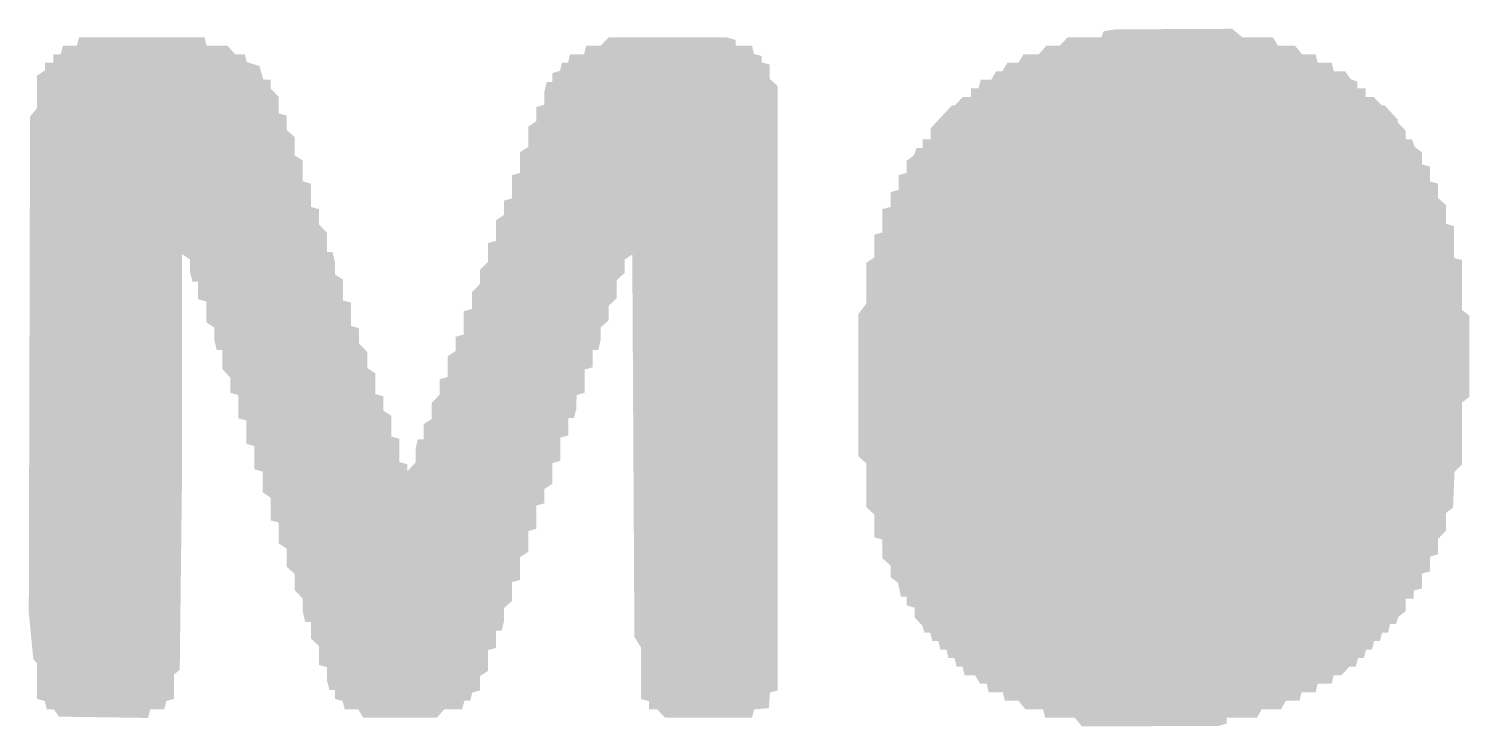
# Model space of a CAD drawing. Header units: millimetres. Extents: x -7.1 to 6.9, y -1.9 to 4.1.
# Drawn here: x -0.822 to 3.481, y 2.058 to 4.143 of the extents above; entities that cross this region are included whole.
import ezdxf

# ---------------------------------------------------------------- set-up
doc = ezdxf.new("R2010")
doc.units = ezdxf.units.MM
doc.header["$MEASUREMENT"] = 0
doc.layers.add('Top-Silkscreen-Layer', color=7, linetype='Continuous', true_color=0xffcc00)

msp = doc.modelspace()

# ---------------------------------------------------------------- hatches: boundary and pattern name
at = {"layer": 'Top-Silkscreen-Layer'}
for points in [[(2.4059, 4.1384), (2.389, 4.1357), (2.3857, 4.1267), (2.3824, 4.1176), (2.3319, 4.1176), (2.2815, 4.1176), (2.2694, 4.1049), (2.2574, 4.0922), (2.2373, 4.0922), (2.2172, 4.0922), (2.2063, 4.0795), (2.1954, 4.0667), (2.1723, 4.0667), (2.1493, 4.0667), (2.1418, 4.054), (2.1343, 4.0413), (2.1177, 4.0413), (2.1012, 4.0413), (2.0937, 4.0286), (2.0861, 4.0159), (2.077, 4.0159), (2.0679, 4.0159), (2.0604, 4.0032), (2.0529, 3.9905), (2.0373, 3.9905), (2.0218, 3.9905), (2.0186, 3.9778), (2.0155, 3.965), (2.0041, 3.965), (1.9928, 3.965), (1.9928, 3.9523), (1.9928, 3.9396), (1.9808, 3.9396), (1.9688, 3.9396), (1.9567, 3.9269), (1.9447, 3.9142), (1.9402, 3.9141), (1.9357, 3.9139), (1.9041, 3.88), (1.8725, 3.846), (1.8725, 3.8293), (1.8725, 3.8125), (1.8605, 3.8125), (1.8485, 3.8125), (1.8485, 3.7998), (1.8485, 3.7871), (1.8393, 3.7871), (1.8301, 3.7871), (1.8261, 3.776), (1.8222, 3.7648), (1.8113, 3.7565), (1.8004, 3.7482), (1.8004, 3.7303), (1.8004, 3.7123), (1.7883, 3.709), (1.7763, 3.7056), (1.7763, 3.6835), (1.7763, 3.6614), (1.7643, 3.6581), (1.7523, 3.6548), (1.7523, 3.6327), (1.7523, 3.6106), (1.7402, 3.6073), (1.7282, 3.604), (1.7282, 3.5691), (1.7282, 3.5343), (1.7162, 3.531), (1.7042, 3.5277), (1.7042, 3.4937), (1.7042, 3.4596), (1.6921, 3.4517), (1.6801, 3.4438), (1.6801, 3.3828), (1.6801, 3.3219), (1.6681, 3.3058), (1.656, 3.2896), (1.656, 3.0775), (1.656, 2.8654), (1.6681, 2.8545), (1.6801, 2.8436), (1.6801, 2.7782), (1.6801, 2.7128), (1.6921, 2.7019), (1.7042, 2.691), (1.7042, 2.6569), (1.7042, 2.6228), (1.7162, 2.6194), (1.7282, 2.6161), (1.7282, 2.5882), (1.7282, 2.5603), (1.7402, 2.5494), (1.7523, 2.5385), (1.7523, 2.5212), (1.7523, 2.5039), (1.7635, 2.4956), (1.7747, 2.4873), (1.779, 2.4667), (1.7833, 2.446), (1.7918, 2.446), (1.8004, 2.446), (1.8004, 2.4327), (1.8004, 2.4194), (1.8124, 2.4161), (1.8244, 2.4127), (1.8244, 2.3978), (1.8244, 2.3829), (1.8355, 2.3716), (1.8466, 2.3602), (1.8503, 2.3491), (1.8541, 2.3379), (1.8626, 2.3379), (1.8711, 2.3379), (1.8743, 2.3252), (1.8774, 2.3125), (1.8863, 2.3125), (1.8952, 2.3125), (1.8983, 2.2998), (1.9015, 2.2871), (1.9104, 2.2871), (1.9192, 2.2871), (1.9224, 2.2744), (1.9255, 2.2617), (1.9344, 2.2617), (1.9433, 2.2617), (1.9464, 2.249), (1.9496, 2.2362), (1.9585, 2.2362), (1.9674, 2.2362), (1.9705, 2.2235), (1.9736, 2.2108), (1.9892, 2.2108), (2.0047, 2.2108), (2.0123, 2.1981), (2.0198, 2.1854), (2.0296, 2.1854), (2.0395, 2.1854), (2.0427, 2.1727), (2.0458, 2.16), (2.0667, 2.16), (2.0876, 2.16), (2.0908, 2.1473), (2.0939, 2.1346), (2.1142, 2.1346), (2.1345, 2.1346), (2.1448, 2.1218), (2.1551, 2.1091), (2.1815, 2.1091), (2.2079, 2.1091), (2.2111, 2.0964), (2.2142, 2.0837), (2.2585, 2.0837), (2.3029, 2.0837), (2.3132, 2.071), (2.3235, 2.0583), (2.5265, 2.0584), (2.7295, 2.0585), (2.743, 2.0623), (2.7566, 2.0661), (2.7566, 2.0749), (2.7566, 2.0837), (2.8016, 2.0837), (2.8467, 2.0837), (2.8542, 2.0964), (2.8617, 2.1091), (2.8903, 2.1091), (2.9188, 2.1091), (2.9263, 2.1218), (2.9339, 2.1346), (2.954, 2.1346), (2.9742, 2.1346), (2.9773, 2.1473), (2.9805, 2.16), (3.0014, 2.16), (3.0223, 2.16), (3.0254, 2.1727), (3.0286, 2.1854), (3.0495, 2.1854), (3.0704, 2.1854), (3.0735, 2.1981), (3.0767, 2.2108), (3.088, 2.2108), (3.0993, 2.2108), (3.1114, 2.2235), (3.1234, 2.2362), (3.133, 2.2362), (3.1426, 2.2362), (3.1457, 2.249), (3.1489, 2.2617), (3.1577, 2.2617), (3.1666, 2.2617), (3.1698, 2.2744), (3.1729, 2.2871), (3.1818, 2.2871), (3.1907, 2.2871), (3.1938, 2.2998), (3.197, 2.3125), (3.2059, 2.3125), (3.2147, 2.3125), (3.2179, 2.3252), (3.221, 2.3379), (3.2299, 2.3379), (3.2388, 2.3379), (3.2419, 2.3507), (3.2451, 2.3634), (3.2536, 2.3634), (3.2621, 2.3634), (3.266, 2.3745), (3.2699, 2.3856), (3.2809, 2.3939), (3.2918, 2.4022), (3.2918, 2.4209), (3.2918, 2.4396), (3.3038, 2.4396), (3.3158, 2.4396), (3.3158, 2.4516), (3.3158, 2.4636), (3.3279, 2.4669), (3.3399, 2.4702), (3.3399, 2.4923), (3.3399, 2.5144), (3.3519, 2.5177), (3.364, 2.5211), (3.364, 2.5432), (3.364, 2.5653), (3.376, 2.5686), (3.388, 2.5719), (3.388, 2.5948), (3.388, 2.6176), (3.4, 2.6303), (3.4121, 2.643), (3.4121, 2.6693), (3.4121, 2.6956), (3.4225, 2.7037), (3.433, 2.7118), (3.4352, 2.7648), (3.4374, 2.8178), (3.4488, 2.8292), (3.4602, 2.8406), (3.4602, 2.9334), (3.4602, 3.0262), (3.4707, 3.0343), (3.4812, 3.0424), (3.4812, 3.1642), (3.4812, 3.286), (3.4707, 3.2941), (3.4602, 3.3023), (3.4602, 3.3768), (3.4602, 3.4514), (3.4481, 3.4547), (3.4361, 3.4581), (3.4361, 3.5056), (3.4361, 3.5531), (3.4241, 3.5564), (3.4121, 3.5598), (3.4121, 3.5877), (3.4121, 3.6156), (3.4, 3.6265), (3.388, 3.6374), (3.388, 3.6588), (3.388, 3.6802), (3.376, 3.6835), (3.364, 3.6869), (3.364, 3.709), (3.364, 3.7311), (3.3519, 3.7344), (3.3399, 3.7377), (3.3399, 3.7557), (3.3399, 3.7736), (3.329, 3.782), (3.3181, 3.7903), (3.3141, 3.8014), (3.3102, 3.8125), (3.301, 3.8125), (3.2918, 3.8125), (3.2918, 3.8252), (3.2918, 3.8379), (3.2798, 3.8506), (3.2677, 3.8634), (3.2677, 3.8674), (3.2677, 3.8715), (3.2482, 3.8928), (3.2286, 3.9141), (3.2241, 3.9141), (3.2196, 3.9142), (3.2076, 3.9269), (3.1956, 3.9396), (3.1835, 3.9396), (3.1715, 3.9396), (3.1715, 3.9523), (3.1715, 3.965), (3.1595, 3.965), (3.1475, 3.965), (3.1475, 3.9748), (3.1475, 3.9845), (3.1369, 3.9887), (3.1264, 3.9928), (3.1186, 4.0044), (3.1107, 4.0159), (3.0937, 4.0159), (3.0767, 4.0159), (3.0735, 4.0286), (3.0704, 4.0413), (3.0495, 4.0413), (3.0286, 4.0413), (3.0254, 4.054), (3.0223, 4.0667), (3.002, 4.0667), (2.9817, 4.0667), (2.9714, 4.0795), (2.9611, 4.0922), (2.9355, 4.0922), (2.9098, 4.0922), (2.9023, 4.1049), (2.8948, 4.1176), (2.8492, 4.1176), (2.8036, 4.1176), (2.7883, 4.1303), (2.773, 4.143), (2.5979, 4.1421), (2.4228, 4.1411)], [(-0.6756, 4.1049), (-0.6787, 4.0922), (-0.6996, 4.0922), (-0.7205, 4.0922), (-0.7237, 4.0795), (-0.7268, 4.0667), (-0.7381, 4.0667), (-0.7495, 4.0667), (-0.7495, 4.054), (-0.7495, 4.0413), (-0.7615, 4.0413), (-0.7735, 4.0413), (-0.7735, 4.0301), (-0.7735, 4.019), (-0.7855, 4.011), (-0.7976, 4.0031), (-0.7976, 3.9544), (-0.7976, 3.9057), (-0.8081, 3.8934), (-0.8186, 3.8811), (-0.8205, 3.1397), (-0.8224, 2.3983), (-0.8156, 2.3284), (-0.8089, 2.2585), (-0.8033, 2.2525), (-0.7976, 2.2464), (-0.7976, 2.1931), (-0.7976, 2.1397), (-0.7861, 2.1366), (-0.7746, 2.1334), (-0.7716, 2.1213), (-0.7686, 2.1091), (-0.7582, 2.1091), (-0.7478, 2.1091), (-0.7401, 2.098), (-0.7324, 2.0869), (-0.5991, 2.085), (-0.4659, 2.083), (-0.4626, 2.0961), (-0.4594, 2.1091), (-0.4385, 2.1091), (-0.4176, 2.1091), (-0.4146, 2.1213), (-0.4116, 2.1334), (-0.4001, 2.1366), (-0.3886, 2.1397), (-0.3886, 2.1762), (-0.3886, 2.2126), (-0.38, 2.2197), (-0.3714, 2.2267), (-0.3682, 2.5), (-0.365, 2.7733), (-0.3648, 3.1214), (-0.3646, 3.4694), (-0.3526, 3.4615), (-0.3405, 3.4535), (-0.3404, 3.4344), (-0.3404, 3.4153), (-0.3367, 3.401), (-0.3331, 3.3867), (-0.3248, 3.3867), (-0.3165, 3.3867), (-0.3165, 3.3606), (-0.3165, 3.3346), (-0.3044, 3.3313), (-0.2924, 3.328), (-0.2924, 3.297), (-0.2924, 3.266), (-0.2804, 3.2581), (-0.2684, 3.2501), (-0.2683, 3.231), (-0.2682, 3.2119), (-0.2646, 3.1976), (-0.2609, 3.1833), (-0.2526, 3.1833), (-0.2443, 3.1833), (-0.2443, 3.1547), (-0.2443, 3.1261), (-0.2323, 3.1134), (-0.2202, 3.1006), (-0.2202, 3.0778), (-0.2202, 3.055), (-0.2082, 3.0516), (-0.1962, 3.0483), (-0.1962, 3.0135), (-0.1962, 2.9787), (-0.1842, 2.9754), (-0.1721, 2.972), (-0.1721, 2.9372), (-0.1721, 2.9024), (-0.1601, 2.8991), (-0.1481, 2.8958), (-0.1481, 2.861), (-0.1481, 2.8262), (-0.1361, 2.8228), (-0.124, 2.8195), (-0.124, 2.7885), (-0.124, 2.7575), (-0.112, 2.7496), (-0.1, 2.7417), (-0.1, 2.7076), (-0.1, 2.6736), (-0.0879, 2.6703), (-0.0759, 2.667), (-0.0759, 2.636), (-0.0759, 2.605), (-0.0639, 2.5971), (-0.0519, 2.5891), (-0.0519, 2.562), (-0.0519, 2.5349), (-0.0398, 2.524), (-0.0278, 2.5131), (-0.0278, 2.4891), (-0.0278, 2.4651), (-0.0158, 2.4523), (-0.0038, 2.4396), (-0.0037, 2.419), (-0.0036, 2.3983), (0, 2.384), (0.0037, 2.3697), (0.012, 2.3697), (0.0203, 2.3697), (0.0203, 2.3453), (0.0203, 2.3208), (0.0323, 2.3093), (0.0444, 2.2978), (0.0444, 2.2696), (0.0444, 2.2414), (0.0564, 2.2381), (0.0684, 2.2348), (0.0685, 2.2149), (0.0686, 2.1949), (0.0722, 2.1806), (0.0758, 2.1663), (0.0841, 2.1663), (0.0925, 2.1663), (0.0925, 2.153), (0.0925, 2.1397), (0.1039, 2.1366), (0.1154, 2.1334), (0.1184, 2.1213), (0.1214, 2.1091), (0.1416, 2.1091), (0.1617, 2.1091), (0.1693, 2.0964), (0.1768, 2.0837), (0.287, 2.0837), (0.3973, 2.0837), (0.4082, 2.0964), (0.4191, 2.1091), (0.4458, 2.1091), (0.4725, 2.1091), (0.4756, 2.1218), (0.4788, 2.1346), (0.4876, 2.1346), (0.4965, 2.1346), (0.4995, 2.1467), (0.5025, 2.1588), (0.514, 2.162), (0.5255, 2.1651), (0.5255, 2.1865), (0.5255, 2.2078), (0.5375, 2.2157), (0.5495, 2.2236), (0.5495, 2.2546), (0.5495, 2.2856), (0.5615, 2.2889), (0.5736, 2.2923), (0.5736, 2.3183), (0.5736, 2.3443), (0.5819, 2.3443), (0.5902, 2.3443), (0.5938, 2.3586), (0.5975, 2.3729), (0.5975, 2.3921), (0.5976, 2.4114), (0.6097, 2.4223), (0.6217, 2.4332), (0.6217, 2.4611), (0.6217, 2.489), (0.6337, 2.4923), (0.6457, 2.4957), (0.6457, 2.5297), (0.6457, 2.5637), (0.6578, 2.5716), (0.6698, 2.5796), (0.6698, 2.6106), (0.6698, 2.6415), (0.6818, 2.6449), (0.6938, 2.6482), (0.6938, 2.683), (0.6938, 2.7178), (0.7059, 2.7211), (0.7179, 2.7245), (0.7179, 2.7458), (0.7179, 2.7671), (0.7299, 2.775), (0.742, 2.783), (0.742, 2.8139), (0.742, 2.8449), (0.754, 2.8483), (0.766, 2.8516), (0.766, 2.8864), (0.766, 2.9212), (0.778, 2.9245), (0.7901, 2.9278), (0.7901, 2.9539), (0.7901, 2.9799), (0.7984, 2.9799), (0.8067, 2.9799), (0.8103, 2.9942), (0.814, 3.0085), (0.814, 3.0284), (0.8141, 3.0483), (0.8261, 3.0516), (0.8382, 3.055), (0.8382, 3.0898), (0.8382, 3.1246), (0.8502, 3.1279), (0.8622, 3.1312), (0.8622, 3.1573), (0.8622, 3.1833), (0.8705, 3.1833), (0.8789, 3.1833), (0.8825, 3.1976), (0.8861, 3.2119), (0.8862, 3.2311), (0.8863, 3.2504), (0.8983, 3.2612), (0.9103, 3.2721), (0.9103, 3.2935), (0.9103, 3.3148), (0.9224, 3.3263), (0.9344, 3.3378), (0.9344, 3.3644), (0.9344, 3.391), (0.9464, 3.4026), (0.9584, 3.4141), (0.9584, 3.4338), (0.9584, 3.4535), (0.9696, 3.4609), (0.9807, 3.4682), (0.9839, 2.8968), (0.9871, 2.3254), (0.9968, 2.3096), (1.0066, 2.2939), (1.0066, 2.2168), (1.0066, 2.1397), (1.0186, 2.1364), (1.0306, 2.1331), (1.0306, 2.1211), (1.0306, 2.1091), (1.0426, 2.1091), (1.0547, 2.1091), (1.0667, 2.0964), (1.0787, 2.0837), (1.2086, 2.0837), (1.3384, 2.0837), (1.3415, 2.0961), (1.3446, 2.1084), (1.3665, 2.1104), (1.3884, 2.1123), (1.3903, 2.1355), (1.3921, 2.1587), (1.4038, 2.1619), (1.4155, 2.1651), (1.4155, 3.0683), (1.4155, 3.9715), (1.4035, 3.9824), (1.3914, 3.9933), (1.3914, 4.0147), (1.3914, 4.0361), (1.3794, 4.0395), (1.3674, 4.0428), (1.3674, 4.0522), (1.3674, 4.0616), (1.3559, 4.0647), (1.3444, 4.0679), (1.3414, 4.08), (1.3384, 4.0922), (1.3138, 4.0922), (1.2892, 4.0922), (1.2892, 4.101), (1.2892, 4.1097), (1.2757, 4.1136), (1.2621, 4.1174), (1.0862, 4.1175), (0.9103, 4.1176), (0.8983, 4.1049), (0.8863, 4.0922), (0.8647, 4.0922), (0.8431, 4.0922), (0.8399, 4.0795), (0.8368, 4.0667), (0.8159, 4.0667), (0.795, 4.0667), (0.7918, 4.054), (0.7887, 4.0413), (0.7798, 4.0413), (0.7709, 4.0413), (0.7679, 4.0292), (0.7649, 4.0171), (0.7534, 4.0139), (0.742, 4.0107), (0.742, 3.9974), (0.742, 3.9841), (0.7336, 3.9841), (0.7253, 3.9841), (0.7217, 3.9698), (0.7181, 3.9555), (0.718, 3.9356), (0.7179, 3.9157), (0.7059, 3.9124), (0.6938, 3.909), (0.6938, 3.8877), (0.6938, 3.8664), (0.6818, 3.8585), (0.6698, 3.8505), (0.6698, 3.8203), (0.6698, 3.7901), (0.6578, 3.7822), (0.6457, 3.7743), (0.6457, 3.7433), (0.6457, 3.7123), (0.6337, 3.709), (0.6217, 3.7056), (0.6217, 3.6708), (0.6217, 3.636), (0.6097, 3.6327), (0.5976, 3.6294), (0.5976, 3.6081), (0.5976, 3.5868), (0.5856, 3.5788), (0.5736, 3.5709), (0.5736, 3.5399), (0.5736, 3.5089), (0.5615, 3.5056), (0.5495, 3.5023), (0.5495, 3.474), (0.5495, 3.4458), (0.5375, 3.4343), (0.5255, 3.4228), (0.5255, 3.4016), (0.5255, 3.3803), (0.5134, 3.3676), (0.5014, 3.3549), (0.5014, 3.3302), (0.5014, 3.3055), (0.4894, 3.3022), (0.4773, 3.2989), (0.4773, 3.2641), (0.4773, 3.2292), (0.4653, 3.2259), (0.4533, 3.2226), (0.4533, 3.2013), (0.4533, 3.18), (0.4413, 3.172), (0.4292, 3.1641), (0.4292, 3.1331), (0.4292, 3.1021), (0.4172, 3.0988), (0.4052, 3.0955), (0.4052, 3.0726), (0.4052, 3.0498), (0.3932, 3.0371), (0.3811, 3.0244), (0.3811, 3.0005), (0.3811, 2.9766), (0.3691, 2.9686), (0.3571, 2.9607), (0.3571, 2.9385), (0.3571, 2.9163), (0.3488, 2.9163), (0.3404, 2.9163), (0.3368, 2.902), (0.3332, 2.8877), (0.3331, 2.8671), (0.333, 2.8464), (0.321, 2.8337), (0.309, 2.821), (0.309, 2.8311), (0.309, 2.8412), (0.2969, 2.8446), (0.2849, 2.8479), (0.2849, 2.8827), (0.2849, 2.9175), (0.2729, 2.9208), (0.2609, 2.9242), (0.2609, 2.9552), (0.2609, 2.9861), (0.2488, 2.9941), (0.2368, 3.002), (0.2368, 3.0233), (0.2368, 3.0446), (0.2248, 3.048), (0.2127, 3.0513), (0.2127, 3.0823), (0.2127, 3.1133), (0.2007, 3.1212), (0.1887, 3.1291), (0.1887, 3.153), (0.1887, 3.1769), (0.1767, 3.1896), (0.1646, 3.2023), (0.1646, 3.2252), (0.1646, 3.248), (0.1526, 3.2513), (0.1406, 3.2547), (0.1406, 3.2895), (0.1406, 3.3243), (0.1286, 3.3276), (0.1165, 3.3309), (0.1165, 3.3619), (0.1165, 3.3929), (0.1045, 3.4008), (0.0925, 3.4088), (0.0924, 3.4279), (0.0923, 3.447), (0.0887, 3.4613), (0.0851, 3.4756), (0.0767, 3.4756), (0.0684, 3.4756), (0.0684, 3.5042), (0.0684, 3.5328), (0.0564, 3.5456), (0.0444, 3.5583), (0.0444, 3.5811), (0.0444, 3.604), (0.0323, 3.6073), (0.0203, 3.6106), (0.0203, 3.6454), (0.0203, 3.6802), (0.0083, 3.6835), (-0.0038, 3.6869), (-0.0038, 3.7179), (-0.0038, 3.7488), (-0.0158, 3.7568), (-0.0278, 3.7647), (-0.0278, 3.7919), (-0.0278, 3.819), (-0.0398, 3.8299), (-0.0519, 3.8408), (-0.0519, 3.8622), (-0.0519, 3.8836), (-0.0639, 3.8869), (-0.0759, 3.8903), (-0.0759, 3.9149), (-0.0759, 3.9396), (-0.0879, 3.9523), (-0.1, 3.965), (-0.1, 3.9778), (-0.1, 3.9905), (-0.1108, 3.9905), (-0.1215, 3.9905), (-0.1273, 4.0111), (-0.133, 4.0318), (-0.1522, 4.0377), (-0.1713, 4.0437), (-0.1742, 4.0552), (-0.177, 4.0667), (-0.1917, 4.0667), (-0.2064, 4.0667), (-0.2172, 4.0795), (-0.2281, 4.0922), (-0.2596, 4.0922), (-0.291, 4.0922), (-0.2942, 4.1049), (-0.2973, 4.1176), (-0.4849, 4.1176), (-0.6724, 4.1176)], [(2.6784, 3.7235), (2.6904, 3.7108), (2.7258, 3.7108), (2.7612, 3.7108), (2.7643, 3.6981), (2.7675, 3.6854), (2.7884, 3.6854), (2.8093, 3.6854), (2.8124, 3.6727), (2.8156, 3.66), (2.8252, 3.66), (2.8347, 3.66), (2.8347, 3.6502), (2.8347, 3.6405), (2.844, 3.6367), (2.8533, 3.633), (2.8794, 3.6054), (2.9054, 3.5779), (2.909, 3.5681), (2.9125, 3.5583), (2.9218, 3.5583), (2.931, 3.5583), (2.931, 3.5354), (2.931, 3.5126), (2.943, 3.5093), (2.955, 3.5059), (2.955, 3.478), (2.955, 3.4501), (2.967, 3.4392), (2.9791, 3.4283), (2.9792, 3.3837), (2.9792, 3.339), (2.9829, 3.3247), (2.9865, 3.3104), (2.9948, 3.3104), (3.0031, 3.3104), (3.0031, 3.1001), (3.0031, 2.8897), (2.9911, 2.8736), (2.9791, 2.8574), (2.9791, 2.8145), (2.9791, 2.7716), (2.967, 2.7683), (2.955, 2.765), (2.955, 2.7302), (2.955, 2.6954), (2.943, 2.692), (2.931, 2.6887), (2.931, 2.6659), (2.931, 2.643), (2.9189, 2.643), (2.9069, 2.643), (2.9069, 2.6303), (2.9069, 2.6176), (2.8973, 2.6176), (2.8877, 2.6176), (2.8847, 2.6055), (2.8817, 2.5934), (2.8703, 2.5902), (2.8588, 2.587), (2.8588, 2.5776), (2.8588, 2.5682), (2.8468, 2.5649), (2.8347, 2.5616), (2.8347, 2.5522), (2.8347, 2.5428), (2.8227, 2.5395), (2.8107, 2.5362), (2.8107, 2.526), (2.8107, 2.5159), (2.7927, 2.5159), (2.7747, 2.5159), (2.7672, 2.5032), (2.7597, 2.4905), (2.7395, 2.4905), (2.7194, 2.4905), (2.7162, 2.4778), (2.7131, 2.4651), (2.5581, 2.4651), (2.4032, 2.4651), (2.4, 2.4778), (2.3969, 2.4905), (2.3767, 2.4905), (2.3565, 2.4905), (2.349, 2.5032), (2.3415, 2.5159), (2.3235, 2.5159), (2.3055, 2.5159), (2.3055, 2.526), (2.3055, 2.5362), (2.2935, 2.5395), (2.2815, 2.5428), (2.2815, 2.5518), (2.2815, 2.5608), (2.2719, 2.5647), (2.2622, 2.5686), (2.2487, 2.5829), (2.2351, 2.5973), (2.2314, 2.6074), (2.2277, 2.6176), (2.2185, 2.6176), (2.2093, 2.6176), (2.2093, 2.6366), (2.2093, 2.6556), (2.1973, 2.6636), (2.1853, 2.6715), (2.1853, 2.6928), (2.1853, 2.7141), (2.1732, 2.7175), (2.1612, 2.7208), (2.1612, 2.7645), (2.1612, 2.8082), (2.1492, 2.8161), (2.1371, 2.824), (2.1371, 3.0887), (2.1371, 3.3534), (2.1492, 3.3567), (2.1612, 3.36), (2.1612, 3.3941), (2.1612, 3.4281), (2.1732, 3.436), (2.1853, 3.444), (2.1853, 3.475), (2.1853, 3.5059), (2.1973, 3.5093), (2.2093, 3.5126), (2.2093, 3.529), (2.2093, 3.5455), (2.2213, 3.5534), (2.2334, 3.5613), (2.2334, 3.5718), (2.2334, 3.5822), (2.2454, 3.5855), (2.2574, 3.5889), (2.2574, 3.5982), (2.2574, 3.6076), (2.2694, 3.611), (2.2815, 3.6143), (2.2815, 3.6244), (2.2815, 3.6345), (2.2911, 3.6345), (2.3006, 3.6345), (2.3038, 3.6473), (2.3069, 3.66), (2.3183, 3.66), (2.3296, 3.66), (2.3296, 3.6727), (2.3296, 3.6854), (2.3512, 3.6854), (2.3728, 3.6854), (2.3758, 3.6974), (2.3787, 3.7094), (2.4184, 3.7121), (2.458, 3.7147), (2.4644, 3.7255), (2.4708, 3.7362), (2.5686, 3.7362), (2.6664, 3.7362)]]:
    msp.add_hatch(color=256, dxfattribs=at).paths.add_polyline_path(points)

doc.saveas('drawing.dxf')
